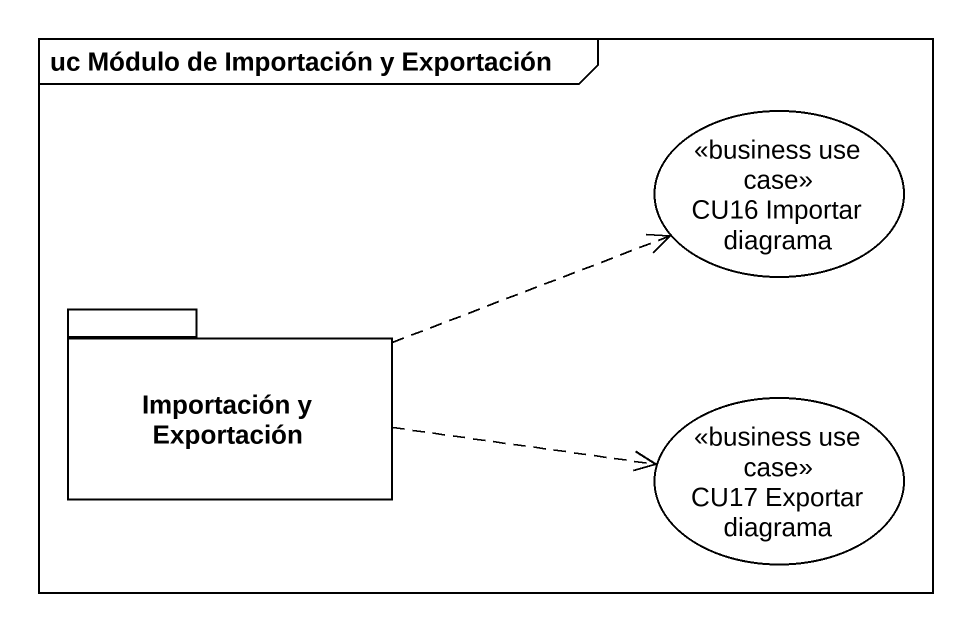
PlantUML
@startuml
mainframe uc Módulo de Importación y Exportación
usecase "CU16 Importar diagrama" as CU16_Importar_diagrama <<business use case>>
package "Importación y Exportación" as Importación_y_Exportación {
}
usecase "CU17 Exportar diagrama" as CU17_Exportar_diagrama <<business use case>>
Importación_y_Exportación .right.> CU16_Importar_diagrama
Importación_y_Exportación .right.> CU17_Exportar_diagrama
@enduml
